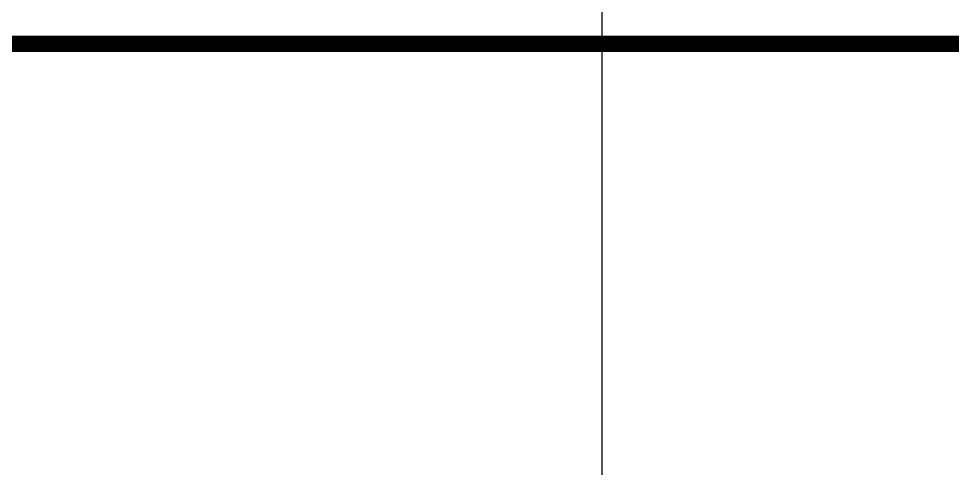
# Model space of a CAD drawing. Header units: millimetres. Extents: x -3567 to 83618, y -21481 to 19784.
# Drawn here: x 4994 to 7240, y 13648 to 14731 of the extents above; entities that cross this region are included whole.
import ezdxf
from ezdxf.enums import TextEntityAlignment as Align

# ---------------------------------------------------------------- set-up
doc = ezdxf.new("R2010")
doc.units = ezdxf.units.MM
doc.header["$LTSCALE"] = 150
doc.linetypes.add('ACAD_ISO10W100', pattern=[18, 12, -3, 0, -3])
doc.linetypes.add('DASHED', pattern=[19.05, 12.7, -6.35])
doc.layers.add('ad-Primary Roof', color=5, linetype='Continuous', true_color=0x0000ff)
doc.layers.add('ad-Section Line', color=2, linetype='Continuous')
doc.styles.add('ARIAL', font='arial.ttf')

# ---------------------------------------------------------------- blocks, each defined once
blk = doc.blocks.new('enuklfk')
at = {"layer": 'ad-Section Line', "linetype": 'ACAD_ISO10W100', "ltscale": 0.5}
blk.add_line((-3847.77, 0), (829.32, 0), dxfattribs=at)
at = {"layer": 'ad-Section Line', "linetype": 'Continuous', "style": 'ARIAL', "width": 0.8}
blk.add_attdef('SECTION-LETTER', text='', height=80, rotation=2340, dxfattribs=at).set_placement((916.85, 0), align=Align.MIDDLE)
blk = doc.blocks.new('zw$4759')
at = {"layer": 'ad-Section Line', "xscale": 4.313292429215453, "yscale": 4.313292429215453, "zscale": 4.313292429215453, "rotation": 90}
blk.add_blockref('enuklfk', (6397.4, -1540.2), dxfattribs=at)
blk = doc.blocks.new('1625E_Roof Plan')
at = {"layer": 'ad-Primary Roof', "linetype": 'DASHED', "ltscale": 2, "const_width": 40}
blk.add_lwpolyline([(12570, 14670), (2380, 14670), (7475, 9770)], close=True, dxfattribs=at)
blk = doc.blocks.new('1625_East Villa')
blk.add_blockref('1625E_Roof Plan', (0, 0))

msp = doc.modelspace()

# ---------------------------------------------------------------- block references
msp.add_blockref('1625_East Villa', (0, 0))

# ---------------------------------------------------------------- next in the draw order: block references
msp.add_blockref('zw$4759', (0, 13620))

doc.saveas('drawing.dxf')
